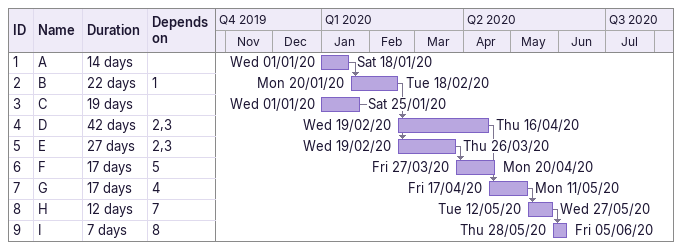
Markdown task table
| ID | Task | Duration | Start | Finish | Predecessors |
|---|---|---|---|---|---|
| 1 | A | 14d | 2020-01-01 | 2020-01-18 |  |
| 2 | B | 22d | 2020-01-20 | 2020-02-18 | 1 |
| 3 | C | 19d | 2020-01-01 | 2020-01-25 |  |
| 4 | D | 42d | 2020-02-19 | 2020-04-16 | 2, 3 |
| 5 | E | 27d | 2020-02-19 | 2020-03-26 | 2, 3 |
| 6 | F | 17d | 2020-03-27 | 2020-04-20 | 5 |
| 7 | G | 17d | 2020-04-17 | 2020-05-11 | 4 |
| 8 | H | 12d | 2020-05-12 | 2020-05-27 | 7 |
| 9 | I | 7d | 2020-05-28 | 2020-06-05 | 8 |
